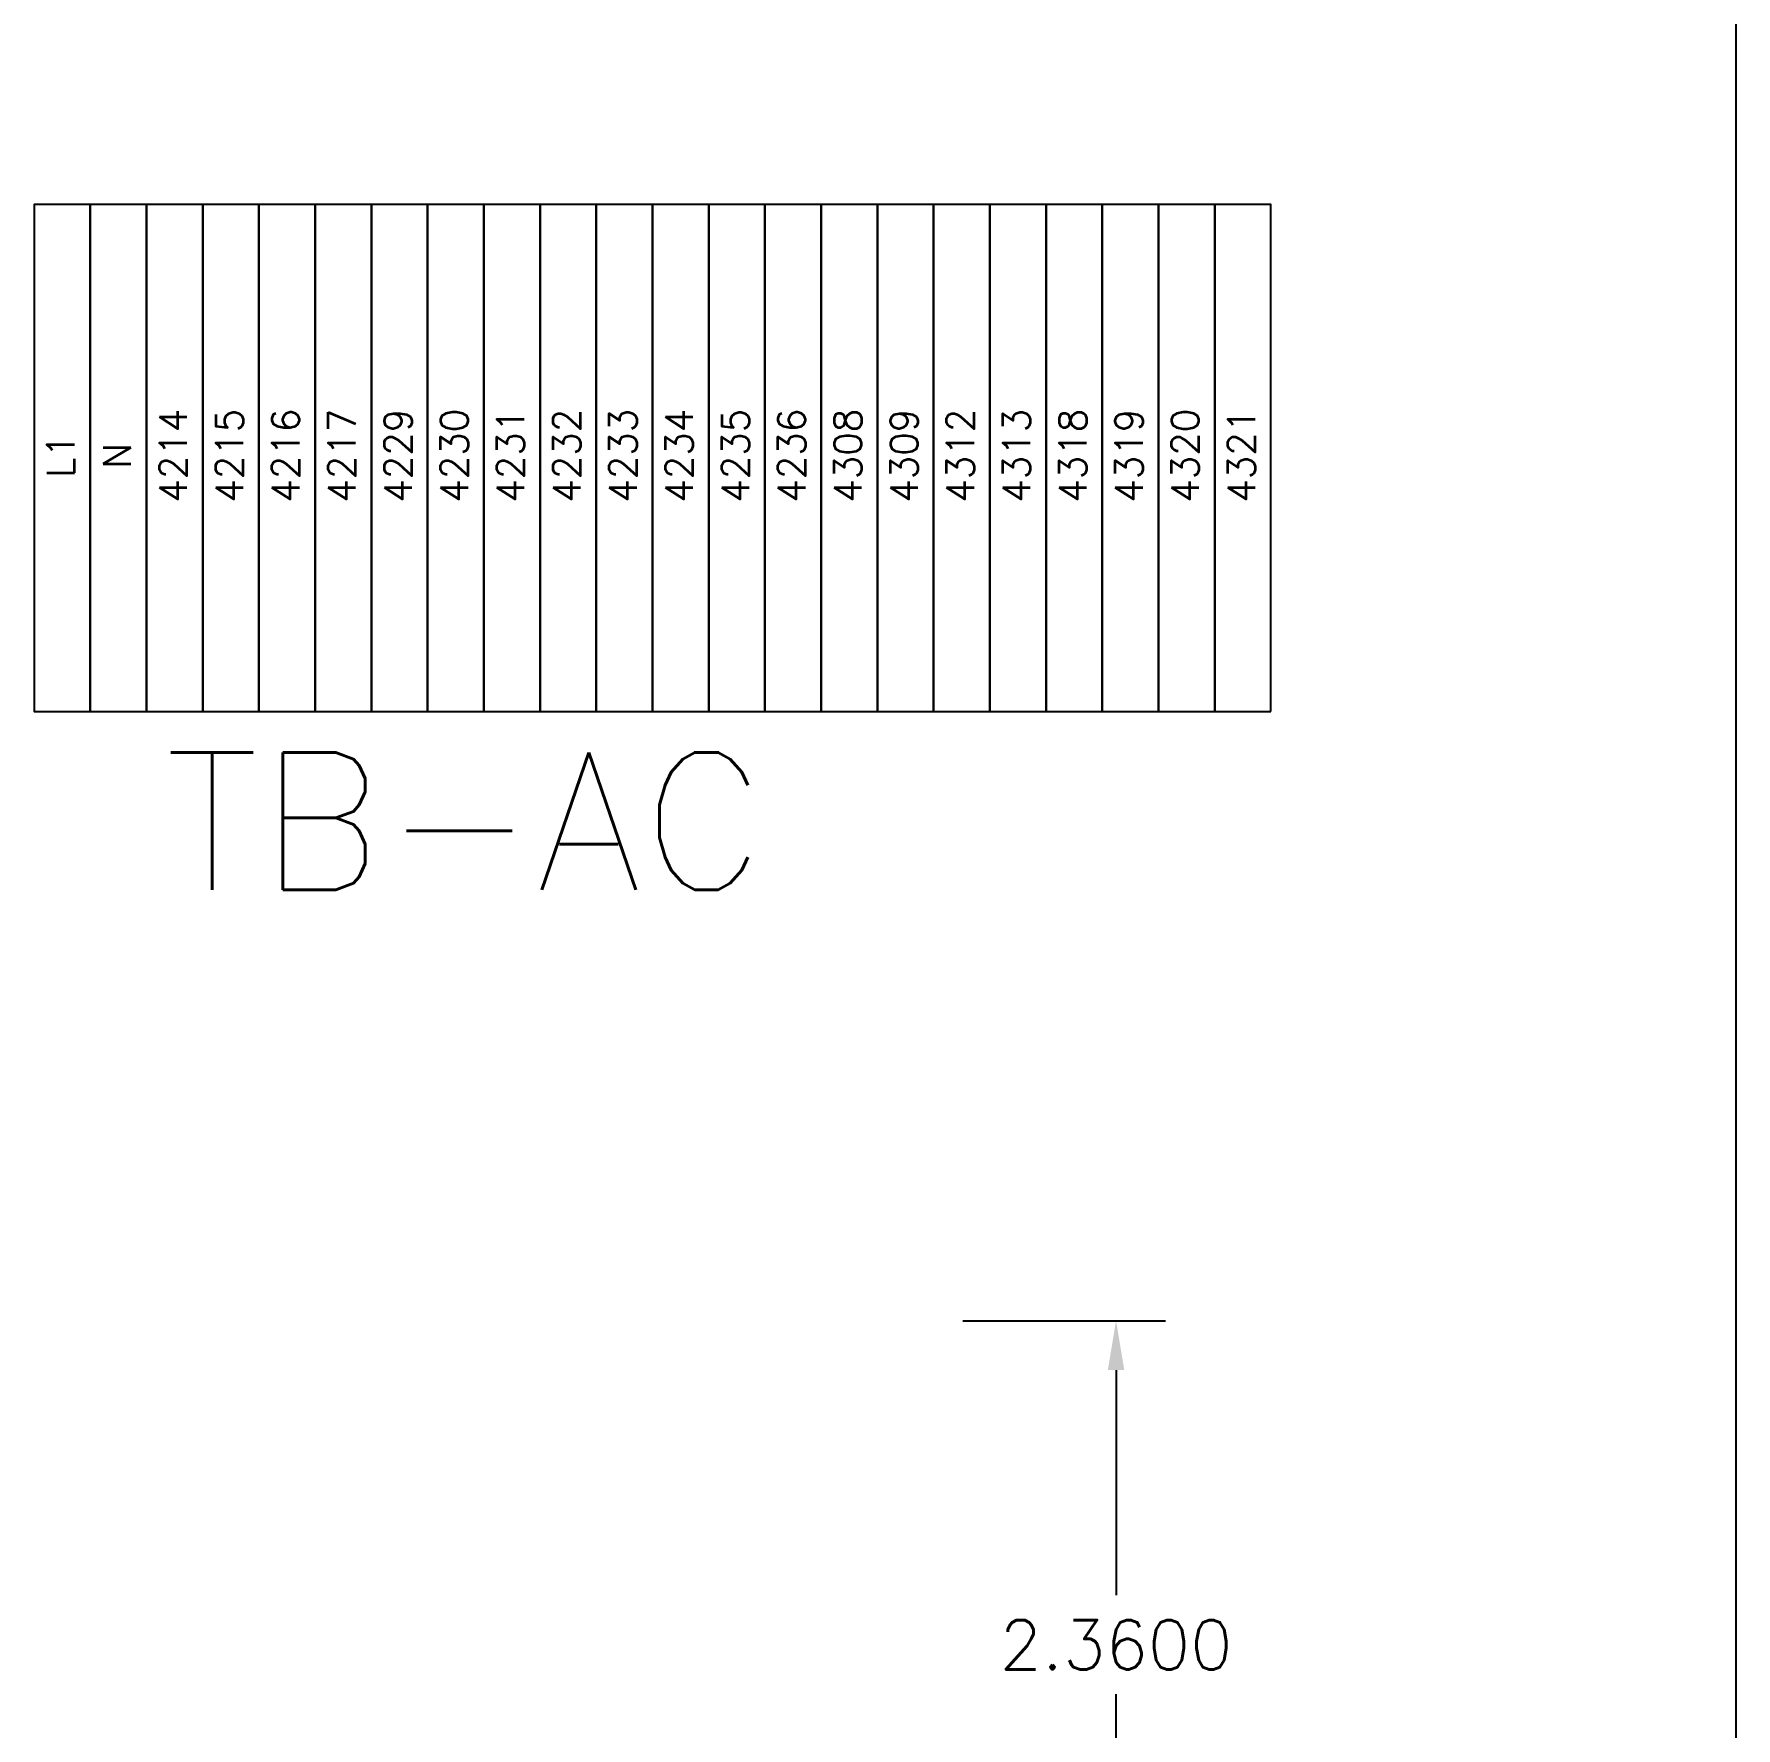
# Model space of a CAD drawing. Header units: inches. Extents: x 0.8 to 20.4, y -4.3 to 18.9.
# Drawn here: x 14.22 to 20.42, y 3.66 to 9.83 of the extents above; entities that cross this region are included whole.
import ezdxf
from ezdxf.enums import TextEntityAlignment as Align

# ---------------------------------------------------------------- set-up
doc = ezdxf.new("R2010")
doc.units = ezdxf.units.IN
doc.header["$MEASUREMENT"] = 0
doc.set_wipeout_variables(frame=1)
for name, color, linetype in [('PSYMS', 7, 'Continuous'), ('PTAG', 150, 'Continuous'), ('PWIRE', 84, 'Continuous')]:
    doc.layers.add(name, color=color, linetype=linetype)
doc.styles.get("Standard").update_dxf_attribs({"font": 'romans.shx'})
doc.styles.add('WD', font='romans.shx')
doc.dimstyles.get("Standard").update_dxf_attribs({"dimtxt": 0.18, "dimasz": 0.18, "dimexe": 0.18, "dimexo": 0.0625, "dimgap": 0.09, "dimtad": 0, "dimtih": 1, "dimtoh": 1, "dimdec": 4, "dimzin": 0, "dimdsep": 46, "dimtxsty": 'Standard', "dimcen": 0.09, "dimadec": 0, "dimazin": 0, "dimtfac": 1, "dimtdec": 4, "dimtofl": 0, "dimtmove": 0, "dimatfit": 3, "dimfxl": 1, "dimtolj": 1, "dimtzin": 0, "dimarcsym": 0})

# ---------------------------------------------------------------- blocks, each defined once
blk = doc.blocks.new('*D74')
at = {"layer": 'Defpoints', "color": 0, "transparency": 16777216}
for p in [(17.54, 5.146), (18.16, 5.146), (17.54, 2.786)]:
    blk.add_point(p, dxfattribs=at)
at = {"layer": 'PSYMS', "color": 0, "lineweight": -2, "transparency": 16777216}
for p, q in [((17.6025, 5.146), (18.34, 5.146)), ((18.16, 4.966), (18.16, 4.146)), ((18.16, 2.966), (18.16, 3.786)), ((17.6025, 2.786), (18.34, 2.786))]:
    blk.add_line(p, q, dxfattribs=at)
at = {"layer": 'PSYMS', "color": 0, "transparency": 16777216}
for points in [[(18.13, 4.966), (18.19, 4.966), (18.16, 5.146)], [(18.13, 2.966), (18.19, 2.966), (18.16, 2.786)]]:
    blk.add_solid(points, dxfattribs=at)
at = {"layer": 'PSYMS', "color": 0, "transparency": 16777216, "insert": (18.16, 3.966), "char_height": 0.18, "attachment_point": 5}
blk.add_mtext('\\A1;2.3600', dxfattribs=at)
blk = doc.blocks.new('SCE-24P20')
at = {"linetype": 'Continuous'}
blk.add_line((16.7393, 18.8955), (16.7393, 1.958), dxfattribs=at)
blk = doc.blocks.new('UT2_5')
at = {"style": 'WD', "flags": 1}
for tag, height, p in [('INST', 0.125, (0, 0.3837)), ('LOC', 0.125, (0, 0.2071)), ('MFG', 0.05, (0.0218, -0.3003)), ('CAT', 0.05, (0.0218, -0.3719)), ('WDBLKNAM', 0.05, (0.0218, -0.4434)), ('FP', 0.05, (0.0218, -0.5149)), ('FPT', 0.05, (0.1629, -0.5149)), ('ASSYCODE', 0.05, (0.0218, -0.6019))]:
    blk.add_attdef(tag, text='', height=height, dxfattribs=at).set_placement(p, align=Align.CENTER)
at = {"style": 'WD', "width": 0.8}
blk.add_attdef('WIRENOL', text='', height=0.1, dxfattribs=at).set_placement((-0.9593, -0.0514), align=Align.MIDDLE_RIGHT)
blk.add_attdef('WIRENOR', text='', height=0.1, dxfattribs=at).set_placement((0.9614, -0.0514), align=Align.MIDDLE_LEFT)
at = {"style": 'WD', "flags": 1}
blk.add_attdef('TERMDESCL', text='', height=0.05, dxfattribs=at).set_placement((-0.9568, -0.1664), align=Align.MIDDLE_RIGHT)
blk.add_attdef('TERMDESCR', text='', height=0.05, dxfattribs=at).set_placement((0.9614, -0.1664), align=Align.MIDDLE_LEFT)
blk.add_wipeout([(-0.9232, 0), (0.9232, 0), (0.9232, -0.2047), (-0.9232, -0.2047)])
blk.add_wipeout([(-0.9232, 0), (0.9232, 0), (0.9232, -0.2047), (-0.9232, -0.2047)])
blk.add_lwpolyline([(-0.9232, -0.2047), (0.9232, -0.2047), (0.9232, 0), (-0.9232, 0)], close=True)
blk.add_attdef('P_TAGSTRIP', text='', height=0.125, dxfattribs=at).set_placement((0, 0.0306), align=Align.CENTER)
at = {"style": 'WD'}
for tag in ['WIRENO', 'TERM']:
    blk.add_attdef(tag, text='', height=0.1, dxfattribs=at).set_placement((0.0083, -0.0972), align=Align.MIDDLE_CENTER)

msp = doc.modelspace()

# ---------------------------------------------------------------- block references
at = {"layer": 'PSYMS'}
msp.add_blockref('SCE-24P20', (3.67766, -3.78585), dxfattribs=at)

# ---------------------------------------------------------------- dimensions: what is measured, and where the dimension line sits
dim = msp.add_linear_dim(base=(18.16001, 5.14601), p1=(17.54002, 2.78601), p2=(17.54002, 5.14601), angle=90, dimstyle='Standard', dxfattribs=at)
dim.commit()
dim.dimension.update_dxf_attribs({"geometry": '*D74', "text_midpoint": (18.16001, 3.96601)})

# ---------------------------------------------------------------- next in the draw order: block references
ref = msp.add_blockref('UT2_5', (14.22074, 8.28722), dxfattribs=dict(at, rotation=90))
ref.add_attrib('WIRENO', 'L1', dxfattribs={"layer": 'PWIRE', "height": 0.1, "rotation": 90, "style": 'WD'}).set_placement((14.31791, 8.29549), align=Align.MIDDLE_CENTER)
ref.add_attrib('P_TAGSTRIP', 'TB-AC', dxfattribs={"layer": 'PTAG', "height": 0.5, "style": 'WD'}).set_placement((15.79049, 6.71492), align=Align.CENTER)

# ---------------------------------------------------------------- next in the draw order: block references
ref = msp.add_blockref('UT2_5', (14.42544, 8.28722), dxfattribs=dict(at, rotation=90))
ref.add_attrib('WIRENO', 'N', dxfattribs={"layer": 'PWIRE', "height": 0.1, "rotation": 90, "style": 'WD'}).set_placement((14.52261, 8.29549), align=Align.MIDDLE_CENTER)

# ---------------------------------------------------------------- next in the draw order: block references
ref = msp.add_blockref('UT2_5', (14.63014, 8.28722), dxfattribs=dict(at, rotation=90))
ref.add_attrib('WIRENO', '4214', dxfattribs={"layer": 'PWIRE', "height": 0.1, "rotation": 90, "style": 'WD'}).set_placement((14.72731, 8.29549), align=Align.MIDDLE_CENTER)

# ---------------------------------------------------------------- next in the draw order: block references
ref = msp.add_blockref('UT2_5', (14.83484, 8.28722), dxfattribs=dict(at, rotation=90))
ref.add_attrib('WIRENO', '4215', dxfattribs={"layer": 'PWIRE', "height": 0.1, "rotation": 90, "style": 'WD'}).set_placement((14.93201, 8.29549), align=Align.MIDDLE_CENTER)

# ---------------------------------------------------------------- next in the draw order: block references
ref = msp.add_blockref('UT2_5', (15.03954, 8.28722), dxfattribs=dict(at, rotation=90))
ref.add_attrib('WIRENO', '4216', dxfattribs={"layer": 'PWIRE', "height": 0.1, "rotation": 90, "style": 'WD'}).set_placement((15.13671, 8.29549), align=Align.MIDDLE_CENTER)

# ---------------------------------------------------------------- next in the draw order: block references
ref = msp.add_blockref('UT2_5', (15.24424, 8.28722), dxfattribs=dict(at, rotation=90))
ref.add_attrib('WIRENO', '4217', dxfattribs={"layer": 'PWIRE', "height": 0.1, "rotation": 90, "style": 'WD'}).set_placement((15.34141, 8.29549), align=Align.MIDDLE_CENTER)

# ---------------------------------------------------------------- next in the draw order: block references
ref = msp.add_blockref('UT2_5', (15.44894, 8.28722), dxfattribs=dict(at, rotation=90))
ref.add_attrib('WIRENO', '4229', dxfattribs={"layer": 'PWIRE', "height": 0.1, "rotation": 90, "style": 'WD'}).set_placement((15.54611, 8.29549), align=Align.MIDDLE_CENTER)

# ---------------------------------------------------------------- next in the draw order: block references
ref = msp.add_blockref('UT2_5', (15.65364, 8.28722), dxfattribs=dict(at, rotation=90))
ref.add_attrib('WIRENO', '4230', dxfattribs={"layer": 'PWIRE', "height": 0.1, "rotation": 90, "style": 'WD'}).set_placement((15.75081, 8.29549), align=Align.MIDDLE_CENTER)

# ---------------------------------------------------------------- next in the draw order: block references
ref = msp.add_blockref('UT2_5', (15.85834, 8.28722), dxfattribs=dict(at, rotation=90))
ref.add_attrib('WIRENO', '4231', dxfattribs={"layer": 'PWIRE', "height": 0.1, "rotation": 90, "style": 'WD'}).set_placement((15.95551, 8.29549), align=Align.MIDDLE_CENTER)

# ---------------------------------------------------------------- next in the draw order: block references
ref = msp.add_blockref('UT2_5', (16.06304, 8.28722), dxfattribs=dict(at, rotation=90))
ref.add_attrib('WIRENO', '4232', dxfattribs={"layer": 'PWIRE', "height": 0.1, "rotation": 90, "style": 'WD'}).set_placement((16.16021, 8.29549), align=Align.MIDDLE_CENTER)

# ---------------------------------------------------------------- next in the draw order: block references
ref = msp.add_blockref('UT2_5', (16.26774, 8.28722), dxfattribs=dict(at, rotation=90))
ref.add_attrib('WIRENO', '4233', dxfattribs={"layer": 'PWIRE', "height": 0.1, "rotation": 90, "style": 'WD'}).set_placement((16.36491, 8.29549), align=Align.MIDDLE_CENTER)

# ---------------------------------------------------------------- next in the draw order: block references
ref = msp.add_blockref('UT2_5', (16.47244, 8.28722), dxfattribs=dict(at, rotation=90))
ref.add_attrib('WIRENO', '4234', dxfattribs={"layer": 'PWIRE', "height": 0.1, "rotation": 90, "style": 'WD'}).set_placement((16.56961, 8.29549), align=Align.MIDDLE_CENTER)

# ---------------------------------------------------------------- next in the draw order: block references
ref = msp.add_blockref('UT2_5', (16.67714, 8.28722), dxfattribs=dict(at, rotation=90))
ref.add_attrib('WIRENO', '4235', dxfattribs={"layer": 'PWIRE', "height": 0.1, "rotation": 90, "style": 'WD'}).set_placement((16.77431, 8.29549), align=Align.MIDDLE_CENTER)

# ---------------------------------------------------------------- next in the draw order: block references
ref = msp.add_blockref('UT2_5', (16.88184, 8.28722), dxfattribs=dict(at, rotation=90))
ref.add_attrib('WIRENO', '4236', dxfattribs={"layer": 'PWIRE', "height": 0.1, "rotation": 90, "style": 'WD'}).set_placement((16.97901, 8.29549), align=Align.MIDDLE_CENTER)

# ---------------------------------------------------------------- next in the draw order: block references
ref = msp.add_blockref('UT2_5', (17.08654, 8.28722), dxfattribs=dict(at, rotation=90))
ref.add_attrib('WIRENO', '4308', dxfattribs={"layer": 'PWIRE', "height": 0.1, "rotation": 90, "style": 'WD'}).set_placement((17.18371, 8.29549), align=Align.MIDDLE_CENTER)

# ---------------------------------------------------------------- next in the draw order: block references
ref = msp.add_blockref('UT2_5', (17.29124, 8.28722), dxfattribs=dict(at, rotation=90))
ref.add_attrib('WIRENO', '4309', dxfattribs={"layer": 'PWIRE', "height": 0.1, "rotation": 90, "style": 'WD'}).set_placement((17.38841, 8.29549), align=Align.MIDDLE_CENTER)

# ---------------------------------------------------------------- next in the draw order: block references
ref = msp.add_blockref('UT2_5', (17.49594, 8.28722), dxfattribs=dict(at, rotation=90))
ref.add_attrib('WIRENO', '4312', dxfattribs={"layer": 'PWIRE', "height": 0.1, "rotation": 90, "style": 'WD'}).set_placement((17.59311, 8.29549), align=Align.MIDDLE_CENTER)

# ---------------------------------------------------------------- next in the draw order: block references
ref = msp.add_blockref('UT2_5', (17.70064, 8.28722), dxfattribs=dict(at, rotation=90))
ref.add_attrib('WIRENO', '4313', dxfattribs={"layer": 'PWIRE', "height": 0.1, "rotation": 90, "style": 'WD'}).set_placement((17.79781, 8.29549), align=Align.MIDDLE_CENTER)

# ---------------------------------------------------------------- next in the draw order: block references
ref = msp.add_blockref('UT2_5', (17.90534, 8.28722), dxfattribs=dict(at, rotation=90))
ref.add_attrib('WIRENO', '4318', dxfattribs={"layer": 'PWIRE', "height": 0.1, "rotation": 90, "style": 'WD'}).set_placement((18.00251, 8.29549), align=Align.MIDDLE_CENTER)

# ---------------------------------------------------------------- next in the draw order: block references
ref = msp.add_blockref('UT2_5', (18.11004, 8.28722), dxfattribs=dict(at, rotation=90))
ref.add_attrib('WIRENO', '4319', dxfattribs={"layer": 'PWIRE', "height": 0.1, "rotation": 90, "style": 'WD'}).set_placement((18.20721, 8.29549), align=Align.MIDDLE_CENTER)

# ---------------------------------------------------------------- next in the draw order: block references
ref = msp.add_blockref('UT2_5', (18.31474, 8.28722), dxfattribs=dict(at, rotation=90))
ref.add_attrib('WIRENO', '4320', dxfattribs={"layer": 'PWIRE', "height": 0.1, "rotation": 90, "style": 'WD'}).set_placement((18.41191, 8.29549), align=Align.MIDDLE_CENTER)

# ---------------------------------------------------------------- next in the draw order: block references
ref = msp.add_blockref('UT2_5', (18.51944, 8.28722), dxfattribs=dict(at, rotation=90))
ref.add_attrib('WIRENO', '4321', dxfattribs={"layer": 'PWIRE', "height": 0.1, "rotation": 90, "style": 'WD'}).set_placement((18.61661, 8.29549), align=Align.MIDDLE_CENTER)

doc.saveas('drawing.dxf')
